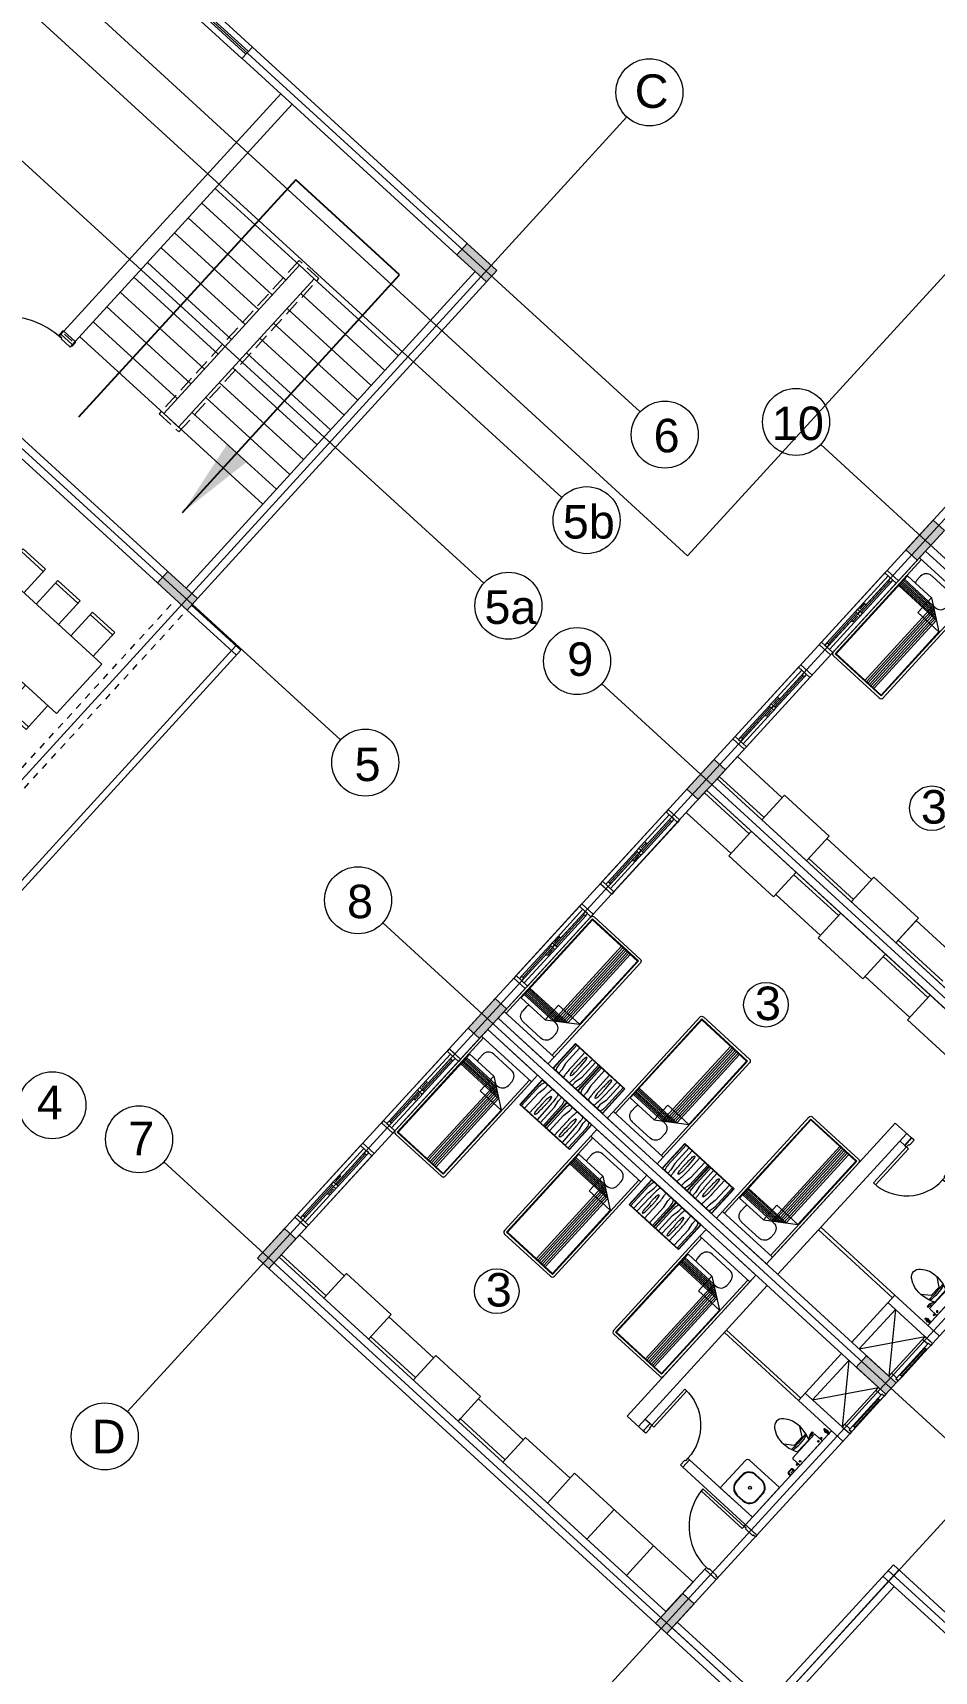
# Model space of a CAD drawing. Header units: metres. Extents: x 750 to 3116, y -341 to 1465.
# Drawn here: x 1572.8 to 1586.25, y 1073.79 to 1098.24 of the extents above; entities that cross this region are included whole.
import ezdxf
from ezdxf.enums import TextEntityAlignment as Align

# ---------------------------------------------------------------- set-up
doc = ezdxf.new("R2010")
doc.units = ezdxf.units.M
doc.linetypes.add('ACAD_ISO02W100', pattern=[15, 12, -3])
doc.linetypes.add('HIDDEN', pattern=[0.375, 0.25, -0.125])
for name, color, linetype, lineweight in [('A-Door', 254, 'Continuous', 5), ('Bathroom Door', 252, 'Continuous', 5), ('Bathroom fur', 252, 'Continuous', 5), ('Centre Line', 7, 'Continuous', 13), ('Column', 50, 'Continuous', 20), ('Cutout', 153, 'Continuous', 5), ('Door', 253, 'Continuous', 5), ('Furniture', 44, 'Continuous', 5), ('GUIDE LINE', 7, 'Continuous', 5), ('Hatch', 251, 'Continuous', 5), ('Hidden line', 251, 'Continuous', 5), ('Inverted beam', 252, 'Continuous', 5), ('Levels', 252, 'Continuous', 5), ('Railing', 190, 'Continuous', 5), ('Stiarcase', 180, 'Continuous', 5), ('Wall ext', 20, 'Continuous', 18), ('WINDOW', 33, 'Continuous', 5)]:
    doc.layers.add(name, color=color, linetype=linetype, lineweight=lineweight)
doc.layers.add('Text', color=7, linetype='Continuous')
doc.styles.get("Standard").update_dxf_attribs({"font": 'arial.ttf'})
doc.styles.add('TEXT-DET', font='simplex.shx', dxfattribs={"width": 0.7})
doc.dimstyles.new('ISO-25', dxfattribs={"dimtxt": 2, "dimasz": 2, "dimexe": 1.25, "dimexo": 0.625, "dimgap": 1.5, "dimtad": 1, "dimtxsty": 'Standard', "dimblk": 'DOT', "dimcen": 1.5, "dimadec": 0, "dimazin": 0, "dimtfac": 1, "dimtmove": 0, "dimatfit": 3, "dimfxl": 0, "dimarcsym": 0})

# ---------------------------------------------------------------- blocks, each defined once
blk = doc.blocks.new('Water Closet')
at = {"layer": 'Bathroom fur', "linetype": 'ByBlock'}
for p, q in [((1886.217, 447.662), (1886.217, 447.713)), ((1886.239, 447.713), (1886.217, 447.713)), ((1886.217, 447.662), (1886.232, 447.625)), ((1886.239, 447.608), (1886.239, 447.713)), ((1886.239, 447.666), (1886.264, 447.666)), ((1886.264, 447.23), (1886.264, 447.703)), ((1886.407, 447.713), (1886.274, 447.713)), ((1886.39, 447.724), (1886.365, 447.724)), ((1886.365, 447.724), (1886.365, 447.715)), ((1886.39, 447.715), (1886.365, 447.715)), ((1886.387, 447.744), (1886.368, 447.744)), ((1886.368, 447.744), (1886.368, 447.724)), ((1886.387, 447.744), (1886.387, 447.724)), ((1886.39, 447.724), (1886.39, 447.715)), ((1886.416, 447.23), (1886.416, 447.703)), ((1886.152, 447.554), (1886.027, 447.644)), ((1886.152, 447.379), (1886.152, 447.554)), ((1886.232, 447.625), (1886.239, 447.625)), ((1886.239, 447.608), (1886.264, 447.608)), ((1886.256, 447.343), (1886.256, 447.59)), ((1886.152, 447.379), (1886.027, 447.288)), ((1886.407, 447.22), (1886.274, 447.22)), ((1886.365, 447.208), (1886.365, 447.218)), ((1886.39, 447.218), (1886.365, 447.218)), ((1886.39, 447.208), (1886.365, 447.208)), ((1886.368, 447.189), (1886.368, 447.208)), ((1886.387, 447.189), (1886.368, 447.189)), ((1886.387, 447.189), (1886.387, 447.208)), ((1886.39, 447.208), (1886.39, 447.218))]:
    blk.add_line(p, q, dxfattribs=at)
at = {"layer": 'Bathroom fur', "linetype": 'Continuous', "lineweight": -3}
for p, q in [((1886.331, 447.871), (1886.35, 447.871)), ((1886.331, 447.851), (1886.35, 447.851)), ((1886.364, 447.861), (1886.346, 447.861)), ((1886.364, 447.861), (1886.349, 447.87)), ((1886.364, 447.861), (1886.349, 447.853)), ((1886.364, 447.861), (1886.355, 447.877)), ((1886.364, 447.861), (1886.355, 447.846)), ((1886.364, 447.861), (1886.364, 447.879)), ((1886.364, 447.861), (1886.364, 447.879)), ((1886.364, 447.861), (1886.364, 447.879)), ((1886.364, 447.861), (1886.364, 447.879)), ((1886.364, 447.861), (1886.364, 447.879)), ((1886.364, 447.861), (1886.364, 447.879)), ((1886.364, 447.861), (1886.364, 447.879)), ((1886.364, 447.861), (1886.364, 447.879)), ((1886.364, 447.861), (1886.364, 447.879)), ((1886.364, 447.861), (1886.364, 447.879)), ((1886.364, 447.861), (1886.364, 447.879)), ((1886.364, 447.861), (1886.364, 447.879)), ((1886.364, 447.861), (1886.373, 447.877)), ((1886.364, 447.861), (1886.379, 447.87)), ((1886.364, 447.861), (1886.381, 447.861)), ((1886.364, 447.861), (1886.379, 447.853)), ((1886.364, 447.861), (1886.373, 447.846)), ((1886.364, 447.861), (1886.364, 447.844)), ((1886.378, 447.871), (1886.416, 447.871)), ((1886.378, 447.851), (1886.416, 447.851)), ((1886.416, 447.851), (1886.416, 447.871))]:
    blk.add_line(p, q, dxfattribs=at)
at = {"layer": 'Bathroom fur'}
for p, q in [((1886.356, 447.031), (1886.356, 447.081)), ((1886.366, 447.031), (1886.366, 447.081)), ((1886.416, 447.106), (1886.381, 447.106)), ((1886.416, 447.096), (1886.381, 447.096)), ((1886.416, 447.016), (1886.381, 447.016)), ((1886.416, 447.006), (1886.381, 447.006))]:
    blk.add_line(p, q, dxfattribs=at)
at = {"layer": 'Bathroom fur', "linetype": 'Continuous', "lineweight": -3}
blk.add_circle((1886.364, 447.861), 0.0175, dxfattribs=at)
at = {"layer": 'Bathroom fur', "linetype": 'ByBlock'}
for centre in [(1886.378, 447.669), (1886.378, 447.264)]:
    blk.add_circle(centre, 0.0123, dxfattribs=at)
for centre, radius, start, end in [((1886.274, 447.703), 0.00987, 90, 180), ((1886.407, 447.703), 0.00987, 0, 90), ((1885.835, 447.467), 0.119, 126.3794, 233.6206), ((1886.035, 447.208), 0.446, 109.2942, 127.2549), ((1886.017, 447.095), 0.55, 64.2321, 103.6755), ((1884.672, 447.479), 1.501, 353.4552, 5.5271), ((1885.552, 447.472), 0.65, 345.9276, 13.0204), ((1886.041, 447.728), 0.451, 232.2382, 250.1051), ((1886.017, 447.838), 0.55, 256.3245, 295.7679), ((1886.274, 447.23), 0.00987, 180, 270), ((1886.407, 447.23), 0.00987, 270, 0)]:
    blk.add_arc(centre, radius, start, end, dxfattribs=at)
at = {"layer": 'Bathroom fur', "linetype": 'Continuous', "lineweight": -3}
blk.add_arc((1886.331, 447.861), 0.01, 90.002, 270, dxfattribs=at)
at = {"layer": 'Bathroom fur'}
for centre, radius, start, end in [((1886.381, 447.081), 0.025, 90, 180), ((1886.381, 447.031), 0.025, 180, 270), ((1886.381, 447.081), 0.015, 90, 180), ((1886.381, 447.031), 0.015, 180, 270)]:
    blk.add_arc(centre, radius, start, end, dxfattribs=at)
at = {"layer": 'Bathroom fur', "style": 'TEXT-DET', "width": 0.6}
blk.add_text('1', height=0.06, dxfattribs=at).set_placement((1886.394, 447.07), align=Align.MIDDLE)
blk = doc.blocks.new('Bed')
at = {"layer": 'Furniture', "linetype": 'Continuous'}
for p, q in [((1878.327, 465.952), (1879.337, 465.952)), ((1878.327, 465.817), (1878.327, 465.952)), ((1879.337, 465.817), (1878.327, 465.817)), ((1878.327, 463.909), (1878.327, 465.817)), ((1878.367, 463.909), (1878.367, 465.817)), ((1879.297, 465.817), (1879.297, 463.909)), ((1879.337, 465.952), (1879.337, 465.817)), ((1879.337, 465.817), (1879.337, 463.909)), ((1878.525, 465.544), (1878.525, 465.624)), ((1878.642, 465.742), (1879.002, 465.742)), ((1879.12, 465.624), (1879.12, 465.544)), ((1878.377, 465.499), (1878.862, 465.499)), ((1878.377, 463.919), (1878.377, 465.499)), ((1878.962, 465.429), (1878.377, 465.429)), ((1878.992, 465.407), (1878.377, 465.407)), ((1879.022, 465.386), (1878.377, 465.386)), ((1879.052, 465.365), (1878.377, 465.365)), ((1879.082, 465.344), (1878.377, 465.344)), ((1879.112, 465.323), (1878.377, 465.323)), ((1879.142, 465.302), (1878.377, 465.302)), ((1878.862, 465.499), (1879.287, 465.199)), ((1878.862, 465.199), (1878.862, 465.499)), ((1878.962, 463.919), (1878.962, 465.429)), ((1879.002, 465.427), (1878.965, 465.427)), ((1878.992, 463.919), (1878.992, 465.407)), ((1879.022, 463.919), (1879.022, 465.386)), ((1879.052, 463.919), (1879.052, 465.365)), ((1879.082, 463.919), (1879.082, 465.344)), ((1879.112, 463.919), (1879.112, 465.323)), ((1879.142, 463.919), (1879.142, 465.302)), ((1879.287, 465.199), (1878.862, 465.199)), ((1879.287, 465.199), (1879.287, 463.919)), ((1879.297, 463.909), (1878.367, 463.909)), ((1879.297, 463.869), (1878.367, 463.869)), ((1879.287, 463.919), (1878.377, 463.919))]:
    blk.add_line(p, q, dxfattribs=at)
for centre, radius, start, end in [((1878.642, 465.624), 0.117, 90, 180), ((1878.642, 465.544), 0.117, 180.0006, 202.5189), ((1879.002, 465.624), 0.117, 360, 90), ((1879.002, 465.544), 0.117, 270, 0), ((1878.367, 463.909), 0.04, 180, 270), ((1879.297, 463.909), 0.04, 270, 0)]:
    blk.add_arc(centre, radius, start, end, dxfattribs=at)
blk = doc.blocks.new('Nightstand')
at = {"layer": 'Furniture'}
for p, q in [((1879.838, 464.54), (1879.838, 464.04)), ((1880.338, 464.54), (1879.838, 464.54)), ((1879.843, 464.535), (1879.843, 464.045)), ((1880.333, 464.535), (1879.843, 464.535)), ((1879.951, 464.469), (1879.951, 464.535)), ((1880.226, 464.469), (1880.226, 464.535)), ((1880.333, 464.045), (1880.333, 464.535)), ((1880.338, 464.04), (1880.338, 464.54)), ((1879.869, 464.442), (1879.871, 464.467)), ((1879.869, 464.045), (1879.869, 464.442)), ((1879.929, 464.358), (1879.951, 464.469)), ((1879.929, 464.045), (1879.929, 464.358)), ((1879.997, 464.32), (1879.991, 464.045)), ((1880.074, 464.444), (1880.068, 464.44)), ((1880.08, 464.44), (1880.074, 464.444)), ((1880.147, 464.32), (1880.147, 464.045)), ((1880.248, 464.358), (1880.226, 464.469)), ((1880.248, 464.045), (1880.248, 464.358)), ((1880.308, 464.442), (1880.305, 464.467)), ((1880.308, 464.045), (1880.308, 464.442)), ((1879.838, 464.04), (1880.338, 464.04)), ((1879.843, 464.045), (1880.333, 464.045)), ((1880.068, 464.081), (1880.074, 464.077)), ((1880.074, 464.077), (1880.08, 464.081))]:
    blk.add_line(p, q, dxfattribs=at)
for centre, radius, start, end in [((1880.021, 464.452), 0.15, 146.5657, 174.2856), ((1880.825, 464.399), 0.823, 170.5074, 174.0179), ((1879.315, 464.399), 0.828, 5.9821, 9.4446), ((1880.156, 464.452), 0.15, 5.7144, 33.4343), ((1881.576, 464.32), 1.578, 174.0179, 180), ((1880.715, 464.32), 0.664, 175.5997, 180), ((1880.715, 464.32), 0.664, 180, 184.4003), ((1880.395, 464.345), 0.343, 169.4757, 175.5997), ((1880.197, 464.382), 0.142, 155.8434, 169.4757), ((1879.951, 464.382), 0.142, 10.5243, 24.1566), ((1879.753, 464.345), 0.343, 4.4003, 10.5243), ((1879.433, 464.32), 0.664, 0, 4.4003), ((1879.433, 464.32), 0.664, 355.5997, 0), ((1878.564, 464.32), 1.583, 0, 5.9821), ((1886.298, 464.381), 6.246, 181.0259, 182.4606), ((1880.197, 464.139), 0.142, 190.5243, 204.1566), ((1879.951, 464.139), 0.142, 335.8434, 349.4757), ((1873.85, 464.381), 6.246, 357.5394, 358.9741)]:
    blk.add_arc(centre, radius, start, end, dxfattribs=at)
blk = doc.blocks.new('Wash bashin')
at = {"layer": 'Bathroom fur', "ltscale": 0.35}
for p, q in [((1884.067, 437.333), (1884.067, 437.883)), ((1884.117, 437.933), (1884.717, 437.933)), ((1884.717, 437.333), (1884.717, 437.933)), ((1884.067, 437.333), (1884.717, 437.333))]:
    blk.add_line(p, q, dxfattribs=at)
at = {"layer": 'Bathroom fur'}
for p, q in [((1884.177, 437.568), (1884.177, 437.688)), ((1884.185, 437.568), (1884.185, 437.688)), ((1884.327, 437.838), (1884.447, 437.838)), ((1884.327, 437.83), (1884.447, 437.83)), ((1884.589, 437.688), (1884.589, 437.568)), ((1884.597, 437.688), (1884.597, 437.568)), ((1884.447, 437.426), (1884.327, 437.426)), ((1884.447, 437.418), (1884.327, 437.418))]:
    blk.add_line(p, q, dxfattribs=at)
blk.add_circle((1884.392, 437.633), 0.0225, dxfattribs=at)
at = {"layer": 'Bathroom fur', "ltscale": 0.35}
blk.add_arc((1884.117, 437.883), 0.05, 90, 180, dxfattribs=at)
at = {"layer": 'Bathroom fur'}
for centre, radius, start, end in [((1884.327, 437.688), 0.15, 90, 180), ((1884.327, 437.688), 0.142, 90, 180), ((1884.447, 437.688), 0.15, 0, 90), ((1884.447, 437.688), 0.142, 0, 90), ((1884.327, 437.568), 0.15, 180, 270), ((1884.327, 437.568), 0.142, 180, 270), ((1884.447, 437.568), 0.15, 270, 0), ((1884.447, 437.568), 0.142, 270, 0)]:
    blk.add_arc(centre, radius, start, end, dxfattribs=at)
blk = doc.blocks.new('Dining Table')
at = {"layer": 'Furniture', "color": 0, "linetype": 'ByBlock'}
for p, q in [((29872645, 12208379), (29872645, 12208859)), ((29872645, 12208859), (29873095, 12208859)), ((29872645, 12208809), (29873095, 12208809)), ((29873095, 12208859), (29873095, 12208379)), ((29873345, 12208859), (29873345, 12208379)), ((29873795, 12208859), (29873345, 12208859)), ((29873795, 12208809), (29873345, 12208809)), ((29873795, 12208379), (29873795, 12208859)), ((29874495, 12208859), (29874045, 12208859)), ((29874045, 12208859), (29874045, 12208379)), ((29874495, 12208809), (29874045, 12208809)), ((29874495, 12208379), (29874495, 12208859)), ((29872470, 12208379), (29872470, 12207379)), ((29874670, 12208379), (29872470, 12208379)), ((29874670, 12207379), (29874670, 12208379)), ((29874670, 12207379), (29872470, 12207379)), ((29872645, 12207379), (29872645, 12206899)), ((29873095, 12206899), (29873095, 12207379)), ((29873345, 12206899), (29873345, 12207379)), ((29873795, 12207379), (29873795, 12206899)), ((29874045, 12206899), (29874045, 12207379)), ((29874495, 12207379), (29874495, 12206899)), ((29872645, 12206949), (29873095, 12206949)), ((29872645, 12206899), (29873095, 12206899)), ((29873795, 12206949), (29873345, 12206949)), ((29873795, 12206899), (29873345, 12206899)), ((29874495, 12206949), (29874045, 12206949)), ((29874495, 12206899), (29874045, 12206899))]:
    blk.add_line(p, q, dxfattribs=at)
blk = doc.blocks.new('Door 900')
at = {"layer": 'A-Door'}
for points in [[(29934124, 12198491), (29934164, 12198491), (29934164, 12198476), (29934239, 12198476), (29934314, 12198476), (29934314, 12198491), (29934354, 12198491), (29934354, 12198524), (29934239, 12198524), (29934124, 12198524)], [(29934164, 12197672), (29934314, 12197672), (29934314, 12197658), (29934354, 12197658), (29934354, 12197624), (29934239, 12197624), (29934124, 12197624), (29934124, 12197658), (29934164, 12197658)]]:
    blk.add_lwpolyline(points, close=True, dxfattribs=at)
blk.add_lwpolyline([(29935187, 12197658), (29934354, 12197658), (29934354, 12197698), (29935185, 12197698)], dxfattribs=at)
blk.add_arc((29934327, 12197631), 860, 1.7769, 88.2024, dxfattribs=at)
blk = doc.blocks.new('Door1')
at = {"layer": 'Bathroom Door'}
for p, q in [((1900.586, 444.886), (1899.856, 444.886)), ((1900.586, 444.846), (1899.857, 444.846))]:
    blk.add_line(p, q, dxfattribs=at)
for points in [[(1900.736, 444.921), (1900.586, 444.921), (1900.586, 444.886), (1900.636, 444.886), (1900.636, 444.871), (1900.736, 444.871), (1900.736, 444.921)], [(1900.586, 444.886), (1900.586, 444.846)], [(1900.736, 444.121), (1900.586, 444.121), (1900.586, 444.156), (1900.636, 444.156), (1900.636, 444.171), (1900.736, 444.171), (1900.736, 444.121)]]:
    blk.add_lwpolyline(points, dxfattribs=at)
blk.add_arc((1900.586, 444.886), 0.73, 180, 270, dxfattribs=at)
blk = doc.blocks.new('WINODO1')
at = {"layer": 'WINDOW', "linetype": 'Continuous'}
for p, q in [((2471212540, 936769700), (2471212491, 936769700)), ((2471212491, 936769700), (2471212491, 936769470)), ((2471212540, 936769470), (2471212491, 936769470)), ((2471212540, 936769700), (2471212540, 936769470)), ((2471213991, 936769700), (2471213943, 936769700)), ((2471213943, 936769700), (2471213943, 936769470)), ((2471213991, 936769470), (2471213943, 936769470)), ((2471213991, 936769700), (2471213991, 936769470))]:
    blk.add_line(p, q, dxfattribs=at)
at = {"layer": 'WINDOW'}
for p, q in [((2471212540, 936769700), (2471213943, 936769700)), ((2471213241, 936769537), (2471212540, 936769537)), ((2471212540, 936769470), (2471213943, 936769470)), ((2471212588, 936769633), (2471213217, 936769633)), ((2471212588, 936769585), (2471213217, 936769585)), ((2471213193, 936769561), (2471213089, 936769561)), ((2471213241, 936769633), (2471213943, 936769633)), ((2471213266, 936769585), (2471213895, 936769585)), ((2471213266, 936769537), (2471213895, 936769537)), ((2471213290, 936769609), (2471213394, 936769609))]:
    blk.add_line(p, q, dxfattribs=at)
at = {"layer": 'WINDOW', "color": 4}
blk.add_line((2471212588, 936769609), (2471213217, 936769609), dxfattribs=at)
at = {"layer": 'WINDOW', "color": 4, "true_color": 0x1fffff}
blk.add_line((2471213266, 936769561), (2471213895, 936769561), dxfattribs=at)
at = {"layer": 'WINDOW'}
for points in [[(2471212540, 936769585), (2471212588, 936769585), (2471212588, 936769633), (2471212540, 936769633)], [(2471213076, 936769561), (2471213089, 936769568), (2471213089, 936769554)], [(2471213217, 936769585), (2471213266, 936769585), (2471213266, 936769633), (2471213217, 936769633)], [(2471213217, 936769537), (2471213266, 936769537), (2471213266, 936769585), (2471213217, 936769585)], [(2471213406, 936769609), (2471213394, 936769616), (2471213394, 936769602)], [(2471213895, 936769537), (2471213943, 936769537), (2471213943, 936769585), (2471213895, 936769585)]]:
    blk.add_lwpolyline(points, close=True, dxfattribs=at)
blk = doc.blocks.new('_Dot')
at = {"color": 0, "linetype": 'ByBlock', "lineweight": -2}
blk.add_line((-0.5, 0), (-1, 0), dxfattribs=at)
at = {"color": 0, "linetype": 'ByBlock', "const_width": 0.5}
blk.add_lwpolyline([(-0.25, 0, 1), (0.25, 0, 1)], format="xyb", close=True, dxfattribs=at)
blk = doc.blocks.new('door 1500')
at = {"layer": 'Door'}
for p, q in [((11493492.435, 4446033.785), (11493492.43, 4446033.735)), ((11493492.609, 4446033.719), (11493492.43, 4446033.735)), ((11493492.435, 4446033.785), (11493492.664, 4446033.765)), ((11493492.631, 4446033.804), (11493492.474, 4446033.818)), ((11493492.61, 4446033.734), (11493492.609, 4446033.719)), ((11493492.61, 4446033.734), (11493492.661, 4446033.729)), ((11493492.664, 4446033.765), (11493492.661, 4446033.729)), ((11493492.315, 4446032.42), (11493492.319, 4446032.471)), ((11493492.315, 4446032.42), (11493492.544, 4446032.4)), ((11493492.498, 4446032.455), (11493492.319, 4446032.471)), ((11493492.505, 4446032.367), (11493492.348, 4446032.381)), ((11493492.497, 4446032.441), (11493492.498, 4446032.455)), ((11493492.497, 4446032.441), (11493492.547, 4446032.436)), ((11493492.544, 4446032.4), (11493492.547, 4446032.436)), ((11493492.546, 4446032.428), (11493492.569, 4446032.426)), ((11493492.559, 4446032.438), (11493492.557, 4446032.415)), ((11493492.585, 4446032.436), (11493492.571, 4446032.437)), ((11493492.571, 4446032.437), (11493492.573, 4446032.415)), ((11493492.573, 4446032.415), (11493493.788, 4446032.308)), ((11493492.589, 4446032.476), (11493492.585, 4446032.436)), ((11493493.783, 4446032.371), (11493492.589, 4446032.476)), ((11493492.711, 4446032.465), (11493492.706, 4446032.404)), ((11493493.661, 4446032.382), (11493493.656, 4446032.32)), ((11493493.78, 4446032.331), (11493493.783, 4446032.371)), ((11493493.794, 4446032.33), (11493493.78, 4446032.331)), ((11493493.788, 4446032.308), (11493493.794, 4446032.33))]:
    blk.add_line(p, q, dxfattribs=at)
for points in [[(11493492.433, 4446033.847), (11493492.44, 4446033.846), (11493492.433, 4446033.767), (11493492.426, 4446033.768, -0.414214), (11493492.419, 4446033.776), (11493492.425, 4446033.84, -0.414214)], [(11493492.676, 4446033.826), (11493492.669, 4446033.826), (11493492.662, 4446033.747), (11493492.67, 4446033.747, 0.414214), (11493492.677, 4446033.753), (11493492.683, 4446033.818, 0.414214)], [(11493492.302, 4446032.353), (11493492.309, 4446032.352), (11493492.316, 4446032.438), (11493492.309, 4446032.439, 0.414214), (11493492.301, 4446032.432), (11493492.295, 4446032.361, 0.414214)], [(11493492.545, 4446032.331), (11493492.538, 4446032.332), (11493492.545, 4446032.418), (11493492.553, 4446032.418, -0.414214), (11493492.559, 4446032.41), (11493492.553, 4446032.338, -0.414214)]]:
    blk.add_lwpolyline(points, format="xyb", close=True, dxfattribs=at)
for radius in [0.00865, 0.00577]:
    blk.add_circle((11493492.558, 4446032.427), radius, dxfattribs=at)
at = {"layer": 'Door', "linetype": 'HIDDEN', "ltscale": 10}
blk.add_arc((11493492.493, 4446032.434), 1.305, 355.4248, 84.8429, dxfattribs=at)
blk = doc.blocks.new('700mm Door')
at = {"layer": 'Door'}
for points in [[(11493508.327, 4446107.926), (11493508.287, 4446107.926), (11493508.287, 4446107.776), (11493508.344, 4446107.776), (11493508.344, 4446107.868), (11493508.344, 4446107.88), (11493508.327, 4446107.88)], [(11493508.327, 4446107.88), (11493508.413, 4446107.88), (11493508.413, 4446107.926), (11493508.327, 4446107.926)], [(11493508.413, 4446107.891), (11493508.961, 4446107.891), (11493508.961, 4446107.914), (11493508.413, 4446107.914)], [(11493509.047, 4446107.88), (11493508.961, 4446107.88), (11493508.961, 4446107.926), (11493509.047, 4446107.926)], [(11493509.047, 4446107.926), (11493509.047, 4446107.88), (11493509.03, 4446107.88), (11493509.03, 4446107.868), (11493509.03, 4446107.776), (11493509.087, 4446107.776), (11493509.087, 4446107.926)]]:
    blk.add_lwpolyline(points, close=True, dxfattribs=at)
at = {"layer": 'Door', "color": 1}
blk.add_lwpolyline([(11493508.413, 4446107.88), (11493508.961, 4446107.88), (11493508.961, 4446107.926), (11493508.413, 4446107.926)], close=True, dxfattribs=at)

msp = doc.modelspace()

# ---------------------------------------------------------------- hatches: boundary and pattern name
at = {"layer": 'Hatch', "transparency": 33554687}
h = msp.add_hatch(color=256, dxfattribs=at)
h.dxf.hatch_style = 1
h.paths.add_polyline_path([(1646.175, 1069.127), (1646.005, 1069.283), (1645.846, 1069.109), (1645.755, 1069.01), (1645.6, 1068.84), (1645.769, 1068.685)])
h.paths.add_polyline_path([(1649.318, 1072.559), (1649.149, 1072.715), (1648.743, 1072.272), (1648.913, 1072.117)])
h.paths.add_polyline_path([(1652.587, 1076.128), (1652.417, 1076.283), (1652.384, 1076.246), (1652.292, 1076.147), (1652.012, 1075.841), (1652.182, 1075.685)])
h.paths.add_polyline_path([(1655.856, 1079.696), (1655.686, 1079.852), (1655.281, 1079.409), (1655.45, 1079.254)])
h.paths.add_polyline_path([(1659.124, 1083.265), (1658.955, 1083.42), (1658.549, 1082.978), (1658.719, 1082.823)])
h.paths.add_polyline_path([(1661.826, 1087.102), (1661.67, 1086.933), (1662.113, 1086.527), (1662.268, 1086.697)])
h.paths.add_polyline_path([(1657.785, 1090.804), (1657.629, 1090.634), (1658.072, 1090.229), (1658.227, 1090.399)])
h.paths.add_polyline_path([(1654.516, 1087.235), (1654.361, 1087.066), (1654.471, 1086.964), (1654.803, 1086.66), (1654.958, 1086.83)])
h.paths.add_polyline_path([(1652.746, 1088.856), (1652.591, 1088.687), (1653.033, 1088.281), (1653.189, 1088.451)])
h.paths.add_polyline_path([(1651.542, 1083.648), (1651.372, 1083.803), (1650.967, 1083.361), (1651.137, 1083.205)])
h.paths.add_polyline_path([(1650.045, 1085.019), (1649.875, 1085.174), (1649.47, 1084.732), (1649.64, 1084.577)])
h.paths.add_polyline_path([(1647.979, 1080.098), (1647.823, 1079.929), (1647.934, 1079.827), (1648.266, 1079.523), (1648.421, 1079.693)])
h.paths.add_polyline_path([(1646.541, 1081.415), (1646.209, 1081.719), (1646.053, 1081.55), (1646.496, 1081.144), (1646.651, 1081.314)])
h.paths.add_polyline_path([(1645.004, 1076.511), (1644.835, 1076.666), (1644.43, 1076.224), (1644.599, 1076.068)])
h.paths.add_polyline_path([(1643.632, 1078.018), (1643.463, 1078.174), (1643.058, 1077.731), (1643.227, 1077.576)])
h.paths.add_polyline_path([(1641.441, 1072.961), (1641.286, 1072.792), (1641.728, 1072.386), (1641.884, 1072.556)])
h.paths.add_polyline_path([(1640.114, 1074.177), (1639.944, 1074.332), (1639.539, 1073.89), (1639.709, 1073.734)])
h.paths.add_polyline_path([(1636.735, 1070.71), (1636.403, 1071.014), (1636.247, 1070.844), (1636.69, 1070.439), (1636.845, 1070.608)])
h.paths.add_polyline_path([(1631.152, 1076.325), (1630.982, 1076.481), (1630.577, 1076.038), (1630.746, 1075.883)])
h.paths.add_polyline_path([(1634.17, 1079.621), (1634.001, 1079.776), (1633.595, 1079.334), (1633.765, 1079.179)])
h.paths.add_polyline_path([(1637.689, 1083.462), (1637.519, 1083.618), (1637.114, 1083.175), (1637.284, 1083.02)])
h.paths.add_polyline_path([(1640.833, 1086.895), (1640.663, 1087.05), (1640.258, 1086.607), (1640.427, 1086.452), (1640.461, 1086.489), (1640.552, 1086.589)])
h.paths.add_polyline_path([(1644.101, 1090.463), (1643.932, 1090.618), (1643.527, 1090.176), (1643.696, 1090.021)])
h.paths.add_polyline_path([(1646.999, 1093.626), (1647.09, 1093.726), (1647.245, 1093.895), (1647.076, 1094.051), (1646.67, 1093.608), (1646.84, 1093.453)])
h.paths.add_polyline_path([(1636.008, 1091.063), (1635.839, 1091.218), (1635.433, 1090.776), (1635.603, 1090.62)])
h.paths.add_polyline_path([(1631.525, 1095.17), (1631.369, 1095), (1631.48, 1094.899), (1631.812, 1094.595), (1631.967, 1094.764)])
h.paths.add_polyline_path([(1628.676, 1091.718), (1628.506, 1091.874), (1628.101, 1091.431), (1628.27, 1091.276)])
h.paths.add_polyline_path([(1632.989, 1087.767), (1632.82, 1087.922), (1632.415, 1087.48), (1632.584, 1087.325)])
h.paths.add_polyline_path([(1629.471, 1083.926), (1629.301, 1084.081), (1628.896, 1083.639), (1629.066, 1083.483)])
h.paths.add_polyline_path([(1624.987, 1088.032), (1624.832, 1087.863), (1625.274, 1087.458), (1625.43, 1087.627)])
h.paths.add_polyline_path([(1626.327, 1080.494), (1626.157, 1080.649), (1626.124, 1080.612), (1626.032, 1080.513), (1625.752, 1080.207), (1625.922, 1080.051)])
h.paths.add_polyline_path([(1621.719, 1084.464), (1621.563, 1084.294), (1621.674, 1084.193), (1622.006, 1083.889), (1622.161, 1084.059)])
h.paths.add_polyline_path([(1619.949, 1086.085), (1619.794, 1085.915), (1620.236, 1085.51), (1620.391, 1085.68), (1620.281, 1085.781)])
h.paths.add_polyline_path([(1623.218, 1089.654), (1623.062, 1089.484), (1623.505, 1089.079), (1623.66, 1089.248)])
h.paths.add_polyline_path([(1626.486, 1093.222), (1626.331, 1093.052), (1626.773, 1092.647), (1626.929, 1092.817)])
h.paths.add_polyline_path([(1622.117, 1097.224), (1621.962, 1097.055), (1622.404, 1096.649), (1622.56, 1096.819)])
h.paths.add_polyline_path([(1619.143, 1093.637), (1618.973, 1093.792), (1618.568, 1093.35), (1618.738, 1093.194)])
h.paths.add_polyline_path([(1615.874, 1090.068), (1615.705, 1090.223), (1615.299, 1089.781), (1615.469, 1089.626)])
h.paths.add_polyline_path([(1612.731, 1086.636), (1612.561, 1086.791), (1612.156, 1086.349), (1612.325, 1086.194)])
h.paths.add_polyline_path([(1617.373, 1082.384), (1617.203, 1082.539), (1616.798, 1082.097), (1616.967, 1081.942)])
h.paths.add_polyline_path([(1618.745, 1080.876), (1618.575, 1081.032), (1618.17, 1080.589), (1618.339, 1080.434)])
h.paths.add_polyline_path([(1623.058, 1076.925), (1622.889, 1077.08), (1622.483, 1076.638), (1622.653, 1076.483)])
h.paths.add_polyline_path([(1619.915, 1073.493), (1619.745, 1073.648), (1619.34, 1073.206), (1619.509, 1073.051)])
h.paths.add_polyline_path([(1615.181, 1077.327), (1615.026, 1077.157), (1615.468, 1076.752), (1615.624, 1076.922)])
h.paths.add_polyline_path([(1613.411, 1078.948), (1613.256, 1078.778), (1613.699, 1078.373), (1613.854, 1078.543)])
h.paths.add_polyline_path([(1609.042, 1082.95), (1608.887, 1082.78), (1609.329, 1082.375), (1609.485, 1082.545)])
h.paths.add_polyline_path([(1610.143, 1075.379), (1609.987, 1075.21), (1610.43, 1074.805), (1610.585, 1074.974)])
h.paths.add_polyline_path([(1607.566, 1071.678), (1607.397, 1071.834), (1606.992, 1071.391), (1607.161, 1071.236)])
h.paths.add_polyline_path([(1602.924, 1075.93), (1602.755, 1076.086), (1602.35, 1075.643), (1602.519, 1075.488)])
h.paths.add_polyline_path([(1604.823, 1087.317), (1604.653, 1087.472), (1604.495, 1087.299), (1604.403, 1087.199), (1604.248, 1087.03), (1604.418, 1086.874)])
h.paths.add_polyline_path([(1607.842, 1090.612), (1607.672, 1090.768), (1607.267, 1090.325), (1607.436, 1090.17)])
h.paths.add_polyline_path([(1603.528, 1094.564), (1603.358, 1094.719), (1602.953, 1094.277), (1603.123, 1094.121)])
h.paths.add_polyline_path([(1600.09, 1091.151), (1599.934, 1090.981), (1600.377, 1090.576), (1600.532, 1090.745)])
h.paths.add_polyline_path([(1602.031, 1095.935), (1601.861, 1096.09), (1601.456, 1095.648), (1601.626, 1095.492)])
h.paths.add_polyline_path([(1596.087, 1101.379), (1595.918, 1101.534), (1595.513, 1101.092), (1595.682, 1100.937)])
h.paths.add_polyline_path([(1592.944, 1097.947), (1592.774, 1098.102), (1592.369, 1097.66), (1592.538, 1097.504)])
h.paths.add_polyline_path([(1598.32, 1092.772), (1598.164, 1092.602), (1598.607, 1092.197), (1598.762, 1092.366)])
h.paths.add_polyline_path([(1595.619, 1088.934), (1595.449, 1089.09), (1595.044, 1088.647), (1595.213, 1088.492)])
h.paths.add_polyline_path([(1589.675, 1094.378), (1589.505, 1094.534), (1589.1, 1094.091), (1589.27, 1093.936)])
h.paths.add_polyline_path([(1586.406, 1090.81), (1586.237, 1090.965), (1585.831, 1090.523), (1586.001, 1090.367)])
h.paths.add_polyline_path([(1592.225, 1085.229), (1591.782, 1085.635), (1591.627, 1085.465), (1592.07, 1085.06)])
h.paths.add_polyline_path([(1593.995, 1083.608), (1593.552, 1084.013), (1593.397, 1083.844), (1593.839, 1083.439)])
h.paths.add_polyline_path([(1596.821, 1087.582), (1596.666, 1087.412), (1597.108, 1087.007), (1597.263, 1087.177)])
h.paths.add_polyline_path([(1601.304, 1083.475), (1601.135, 1083.631), (1600.729, 1083.188), (1600.899, 1083.033)])
h.paths.add_polyline_path([(1598.161, 1080.043), (1597.991, 1080.199), (1597.586, 1079.756), (1597.755, 1079.601)])
h.paths.add_polyline_path([(1594.892, 1076.475), (1594.722, 1076.63), (1594.317, 1076.188), (1594.487, 1076.032)])
h.paths.add_polyline_path([(1590.578, 1080.426), (1590.408, 1080.581), (1590.003, 1080.139), (1590.173, 1079.984)])
h.paths.add_polyline_path([(1589.081, 1081.797), (1588.912, 1081.953), (1588.506, 1081.51), (1588.676, 1081.355)])
h.paths.add_polyline_path([(1583.138, 1087.241), (1582.968, 1087.397), (1582.563, 1086.954), (1582.732, 1086.799)])
h.paths.add_polyline_path([(1579.869, 1083.673), (1579.699, 1083.828), (1579.294, 1083.386), (1579.464, 1083.23)])
h.paths.add_polyline_path([(1585.245, 1078.497), (1585.09, 1078.328), (1585.532, 1077.923), (1585.687, 1078.092)])
h.paths.add_polyline_path([(1587.015, 1076.876), (1586.859, 1076.707), (1587.302, 1076.302), (1587.457, 1076.471)])
h.paths.add_polyline_path([(1582.669, 1074.797), (1582.499, 1074.952), (1582.094, 1074.509), (1582.263, 1074.354)])
h.paths.add_polyline_path([(1576.725, 1080.241), (1576.556, 1080.396), (1576.15, 1079.954), (1576.32, 1079.798)])
h.paths.add_polyline_path([(1591.748, 1073.043), (1591.579, 1073.198), (1591.42, 1073.025), (1591.329, 1072.925), (1591.173, 1072.755), (1591.343, 1072.6)])
h.paths.add_polyline_path([(1561.743, 1075.008), (1561.574, 1075.163), (1561.169, 1074.72), (1561.339, 1074.565)])
h.paths.add_polyline_path([(1566.286, 1079.98), (1566.116, 1080.135), (1565.712, 1079.692), (1565.882, 1079.537)])
h.paths.add_polyline_path([(1570.833, 1084.956), (1570.663, 1085.111), (1570.258, 1084.668), (1570.428, 1084.513)])
h.paths.add_polyline_path([(1575.254, 1089.795), (1574.811, 1090.2), (1574.656, 1090.03), (1575.099, 1089.625)])
h.paths.add_polyline_path([(1579.283, 1095.094), (1579.128, 1094.925), (1579.571, 1094.52), (1579.726, 1094.69)])
h.paths.add_polyline_path([(1568.934, 1095.82), (1568.764, 1095.975), (1568.36, 1095.533), (1568.529, 1095.377)])
h.paths.add_polyline_path([(1564.388, 1090.845), (1564.218, 1091), (1563.813, 1090.557), (1563.983, 1090.402)])
h.paths.add_polyline_path([(1559.841, 1085.869), (1559.672, 1086.024), (1559.267, 1085.581), (1559.437, 1085.426)])
h.paths.add_polyline_path([(1557.524, 1083.333), (1557.211, 1083.62), (1557.211, 1083.62), (1557.196, 1083.633), (1557.081, 1083.738), (1556.926, 1083.568), (1557.369, 1083.163)])
h.paths.add_polyline_path([(1555.295, 1080.893), (1555.125, 1081.048), (1554.721, 1080.605), (1554.89, 1080.45)])
h.paths.add_polyline_path([(1552.096, 1088.293), (1551.941, 1088.123), (1551.941, 1088.123), (1552.384, 1087.718), (1552.539, 1087.888)])
h.paths.add_polyline_path([(1554.583, 1090.674), (1554.413, 1090.829), (1554.008, 1090.386), (1554.178, 1090.231)])
h.paths.add_polyline_path([(1559.129, 1095.649), (1558.959, 1095.805), (1558.555, 1095.362), (1558.724, 1095.206)])
h.paths.add_polyline_path([(1563.675, 1100.625), (1563.506, 1100.78), (1563.101, 1100.337), (1563.271, 1100.182)])
h.paths.add_polyline_path([(1567.853, 1105.538), (1567.698, 1105.368), (1568.141, 1104.964), (1568.296, 1105.134)])

# ---------------------------------------------------------------- linework, layer by layer
at = {"layer": 'Bathroom fur'}
for p, q in [((1585.665, 1079.401), (1584.559, 1080.414)), ((1585.632, 1079.364), (1584.526, 1080.377)), ((1584.227, 1077.83), (1583.121, 1078.843)), ((1584.261, 1077.867), (1583.154, 1078.88))]:
    msp.add_line(p, q, dxfattribs=at)
at = {"layer": 'Centre Line', "color": 30, "true_color": 0xf26722}
for p, q in [((1565.557, 1107.48), (1581.864, 1092.581)), ((1564.391, 1106.203), (1580.697, 1091.304)), ((1563.224, 1104.926), (1579.53, 1090.027)), ((1598.029, 1103.669), (1574.209, 1077.664)), ((1561.085, 1102.585), (1577.391, 1087.686)), ((1603.973, 1098.225), (1580.152, 1072.22)), ((1559.224, 1072.421), (1581.665, 1096.982)), ((1605.469, 1096.854), (1581.649, 1070.848)), ((1615.262, 1063.972), (1584.559, 1092.095)), ((1596.901, 1074.227), (1581.291, 1088.526)), ((1593.633, 1070.659), (1578.022, 1084.958)), ((1590.364, 1067.09), (1574.753, 1081.389))]:
    msp.add_line(p, q, dxfattribs=at)
at = {"layer": 'Centre Line', "color": 3, "true_color": 0x1fff1f}
msp.add_lwpolyline([(1560.568, 1110.589), (1582.572, 1090.434), (1588.732, 1097.158), (1612.323, 1075.549), (1624.767, 1089.135), (1647.479, 1068.331)], dxfattribs=at)
at = {"layer": 'Centre Line', "color": 30, "true_color": 0xf26722}
for centre in [(1582.003, 1097.35), (1584.191, 1092.433), (1582.232, 1092.243), (1581.065, 1090.966), (1579.898, 1089.689), (1580.922, 1088.864), (1577.76, 1087.349), (1577.653, 1085.295), (1573.089, 1082.236), (1574.384, 1081.727), (1573.871, 1077.295)]:
    msp.add_circle(centre, 0.5, dxfattribs=at)
at = {"layer": 'Column'}
for points in [[(1579.571, 1094.52), (1579.726, 1094.69), (1579.283, 1095.094), (1579.128, 1094.925), (1579.571, 1094.52)], [(1585.831, 1090.523), (1586.237, 1090.965), (1586.406, 1090.81), (1586.001, 1090.367), (1585.831, 1090.523)], [(1575.099, 1089.625), (1575.254, 1089.795), (1574.811, 1090.2), (1574.656, 1090.03), (1575.099, 1089.625)], [(1582.563, 1086.954), (1582.968, 1087.397), (1583.138, 1087.241), (1582.732, 1086.799), (1582.563, 1086.954)], [(1579.294, 1083.386), (1579.699, 1083.828), (1579.869, 1083.673), (1579.464, 1083.23), (1579.294, 1083.386)], [(1576.15, 1079.954), (1576.556, 1080.396), (1576.725, 1080.241), (1576.32, 1079.798), (1576.15, 1079.954)], [(1585.245, 1078.497), (1585.687, 1078.092), (1585.532, 1077.923), (1585.09, 1078.328), (1585.245, 1078.497)], [(1582.094, 1074.509), (1582.499, 1074.952), (1582.669, 1074.797), (1582.263, 1074.354), (1582.094, 1074.509)]]:
    msp.add_lwpolyline(points, dxfattribs=at)
at = {"layer": 'Cutout'}
for p, q in [((1585.675, 1079.189), (1585.577, 1078.194)), ((1585.134, 1078.599), (1586.117, 1078.783)), ((1584.979, 1078.429), (1584.881, 1077.434)), ((1584.439, 1077.839), (1585.422, 1078.024))]:
    msp.add_line(p, q, dxfattribs=at)
at = {"layer": 'Furniture'}
for points in [[(1583.984, 1086.825), (1583.317, 1087.437), (1583.013, 1087.105)], [(1583.68, 1086.494), (1583.714, 1086.53), (1583.046, 1087.142), (1583.013, 1087.105), (1588.787, 1081.816)], [(1583.221, 1085.992), (1582.553, 1086.603), (1582.857, 1086.935), (1588.631, 1081.646)], [(1583.491, 1086.287), (1582.824, 1086.898)], [(1584.347, 1085.882), (1584.685, 1086.251), (1584.018, 1086.862), (1583.68, 1086.494)], [(1584.192, 1085.713), (1583.854, 1085.344), (1583.187, 1085.955), (1583.525, 1086.324)], [(1585.319, 1085.603), (1584.651, 1086.214)], [(1585.015, 1085.271), (1585.049, 1085.308), (1584.381, 1085.919)], [(1584.826, 1085.065), (1584.158, 1085.676)], [(1585.682, 1084.66), (1586.02, 1085.028), (1585.352, 1085.64), (1585.015, 1085.271)], [(1584.555, 1084.77), (1583.888, 1085.381)], [(1585.527, 1084.49), (1585.189, 1084.121), (1584.522, 1084.733), (1584.859, 1085.101)], [(1586.653, 1084.38), (1585.986, 1084.992), (1585.682, 1084.66)], [(1586.383, 1084.085), (1585.716, 1084.697)], [(1586.16, 1083.842), (1585.493, 1084.453), (1585.527, 1084.49)], [(1585.89, 1083.547), (1585.223, 1084.158)], [(1586.524, 1082.899), (1585.856, 1083.51), (1586.194, 1083.879)], [(1577.447, 1079.688), (1576.779, 1080.3), (1576.475, 1079.968)], [(1577.176, 1079.393), (1576.509, 1080.005), (1576.475, 1079.968), (1582.249, 1074.679)], [(1577.81, 1078.745), (1578.148, 1079.114), (1577.48, 1079.725), (1577.143, 1079.357)], [(1578.781, 1078.466), (1578.114, 1079.077)], [(1578.511, 1078.171), (1577.844, 1078.782)], [(1579.145, 1077.523), (1579.482, 1077.891), (1578.815, 1078.503), (1578.477, 1078.134)], [(1580.116, 1077.243), (1579.449, 1077.854)], [(1579.846, 1076.948), (1579.178, 1077.56), (1579.145, 1077.523)], [(1580.817, 1076.669), (1580.15, 1077.28), (1579.812, 1076.911)], [(1580.479, 1076.3), (1580.885, 1076.743), (1582.654, 1075.121)], [(1581.069, 1075.76), (1581.475, 1076.202)], [(1581.659, 1075.219), (1582.065, 1075.662)], [(1582.654, 1075.121), (1582.249, 1074.679)]]:
    msp.add_lwpolyline(points, dxfattribs=at)
at = {"layer": 'GUIDE LINE'}
for centre in [(1586.219, 1086.668), (1583.742, 1083.736), (1579.723, 1079.461)]:
    msp.add_circle(centre, 0.333, dxfattribs=at)
at = {"layer": 'Hidden line', "linetype": 'ACAD_ISO02W100', "ltscale": 0.005}
for p, q in [((1561.574, 1075.163), (1574.929, 1089.78)), ((1561.743, 1075.008), (1575.099, 1089.625))]:
    msp.add_line(p, q, dxfattribs=at)
at = {"layer": 'Hidden line'}
for p, q in [((1586.117, 1078.783), (1585.577, 1078.194)), ((1586.228, 1078.682), (1585.687, 1078.092)), ((1585.422, 1078.024), (1584.881, 1077.434)), ((1585.532, 1077.923), (1584.992, 1077.333)), ((1582.999, 1075.157), (1583.607, 1075.821))]:
    msp.add_line(p, q, dxfattribs=at)
at = {"layer": 'Inverted beam'}
for p, q in [((1585.644, 1075.379), (1583.746, 1073.308)), ((1585.644, 1075.379), (1589.957, 1071.428)), ((1585.658, 1075.055), (1583.76, 1072.983)), ((1585.488, 1075.21), (1589.972, 1071.103)), ((1582.263, 1074.354), (1583.76, 1072.983)), ((1582.419, 1074.524), (1583.916, 1073.153))]:
    msp.add_line(p, q, dxfattribs=at)
at = {"layer": 'Levels'}
for p, q in [((1573.861, 1100.049), (1576.076, 1098.025)), ((1573.704, 1099.877), (1575.919, 1097.853))]:
    msp.add_line(p, q, dxfattribs=at)
at = {"layer": 'Railing'}
for p, q in [((1573.8, 1099.982), (1576.015, 1097.959)), ((1573.765, 1099.943), (1575.979, 1097.92)), ((1575.904, 1089.024), (1575.167, 1089.699)), ((1575.836, 1088.95), (1575.099, 1089.625)), ((1585.728, 1075.302), (1583.676, 1073.061)), ((1585.566, 1075.295), (1590.049, 1071.188)), ((1582.341, 1074.439), (1583.838, 1073.068))]:
    msp.add_line(p, q, dxfattribs=at)
at = {"layer": 'Railing', "ltscale": 40}
for p, q in [((1562.158, 1074.128), (1575.83, 1089.091)), ((1562.232, 1074.06), (1575.904, 1089.024))]:
    msp.add_line(p, q, dxfattribs=at)
at = {"layer": 'Railing', "linetype": 'ACAD_ISO02W100', "ltscale": 0.02}
msp.add_lwpolyline([(1574.978, 1092.283), (1577.069, 1094.571), (1576.773, 1094.841), (1574.682, 1092.553)], close=True, dxfattribs=at)
at = {"layer": 'Railing'}
msp.add_lwpolyline([(1574.974, 1092.354), (1576.998, 1094.568), (1576.776, 1094.771), (1574.753, 1092.556)], close=True, dxfattribs=at)
at = {"layer": 'Stiarcase'}
for p, q in [((1575.521, 1095.917), (1576.776, 1094.771)), ((1575.319, 1095.696), (1576.574, 1094.549)), ((1575.116, 1095.475), (1576.372, 1094.328)), ((1574.914, 1095.254), (1576.169, 1094.106)), ((1574.711, 1095.032), (1575.967, 1093.885)), ((1574.306, 1094.59), (1575.562, 1093.442)), ((1574.508, 1094.811), (1575.765, 1093.663)), ((1574.103, 1094.369), (1575.36, 1093.22)), ((1573.9, 1094.148), (1575.158, 1092.999)), ((1573.698, 1093.926), (1574.955, 1092.777)), ((1573.495, 1093.705), (1574.753, 1092.556))]:
    msp.add_line(p, q, dxfattribs=at)
at = {"layer": 'Stiarcase', "linetype": 'ACAD_ISO02W100', "ltscale": 40}
for p, q in [((1578.052, 1093.199), (1576.796, 1094.347)), ((1578.255, 1093.42), (1576.998, 1094.568)), ((1577.85, 1092.977), (1576.593, 1094.125)), ((1577.648, 1092.756), (1576.391, 1093.904)), ((1577.445, 1092.534), (1576.188, 1093.682)), ((1577.243, 1092.313), (1575.986, 1093.461)), ((1577.041, 1092.091), (1575.784, 1093.239)), ((1576.838, 1091.87), (1575.581, 1093.018)), ((1576.636, 1091.648), (1575.379, 1092.797)), ((1576.231, 1091.205), (1574.753, 1092.556)), ((1576.433, 1091.427), (1575.177, 1092.575))]:
    msp.add_line(p, q, dxfattribs=at)
at = {"layer": 'Wall ext'}
for p, q in [((1595.918, 1101.534), (1576.15, 1079.954)), ((1575.919, 1097.853), (1576.076, 1098.025)), ((1576.076, 1098.025), (1579.283, 1095.094)), ((1579.128, 1094.925), (1575.92, 1097.856)), ((1573.258, 1093.787), (1576.5, 1097.326)), ((1573.428, 1093.631), (1576.67, 1097.171)), ((1579.557, 1094.845), (1579.557, 1094.845)), ((1575.084, 1089.95), (1579.401, 1094.675)), ((1574.656, 1090.03), (1569.909, 1094.367)), ((1574.811, 1090.2), (1570.064, 1094.537)), ((1575.254, 1089.795), (1579.571, 1094.52)), ((1573.258, 1093.787), (1573.428, 1093.631)), ((1586.126, 1090.504), (1583.013, 1087.105)), ((1592.07, 1085.06), (1586.126, 1090.504)), ((1585.721, 1090.061), (1585.551, 1090.217)), ((1574.929, 1089.78), (1574.929, 1089.78)), ((1575.099, 1089.625), (1575.099, 1089.625)), ((1584.708, 1088.955), (1584.538, 1089.111)), ((1584.431, 1088.653), (1584.262, 1088.809)), ((1583.418, 1087.547), (1583.248, 1087.703)), ((1588.787, 1081.816), (1583.013, 1087.105)), ((1579.744, 1083.536), (1582.857, 1086.935)), ((1582.857, 1086.935), (1588.631, 1081.646)), ((1582.452, 1086.493), (1582.282, 1086.648)), ((1581.439, 1085.387), (1581.269, 1085.542)), ((1581.162, 1085.085), (1580.993, 1085.24)), ((1580.149, 1083.979), (1579.98, 1084.134)), ((1579.589, 1083.367), (1576.475, 1079.968)), ((1585.532, 1077.923), (1579.589, 1083.367)), ((1585.687, 1078.092), (1579.744, 1083.536)), ((1579.183, 1082.924), (1579.014, 1083.08)), ((1578.17, 1081.818), (1578.001, 1081.974)), ((1583.748, 1079.869), (1585.673, 1081.97)), ((1585.673, 1081.97), (1585.916, 1081.747)), ((1577.894, 1081.516), (1577.724, 1081.672)), ((1583.918, 1079.713), (1585.843, 1081.815)), ((1585.741, 1081.704), (1585.815, 1081.637)), ((1585.815, 1081.637), (1585.916, 1081.747)), ((1576.881, 1080.41), (1576.711, 1080.566)), ((1586.16, 1078.948), (1587.443, 1080.349)), ((1587.612, 1080.194), (1586.228, 1078.682)), ((1582.263, 1074.354), (1576.15, 1079.954)), ((1576.475, 1079.968), (1582.249, 1074.679)), ((1583.593, 1079.699), (1581.668, 1077.597)), ((1583.762, 1079.544), (1581.837, 1077.442)), ((1585.024, 1078.7), (1585.665, 1079.401)), ((1585.134, 1078.599), (1585.675, 1079.189)), ((1585.564, 1079.29), (1586.228, 1078.682)), ((1585.665, 1079.401), (1586.329, 1078.793)), ((1584.227, 1077.83), (1584.868, 1078.531)), ((1584.439, 1077.839), (1584.979, 1078.429)), ((1585.687, 1078.092), (1585.532, 1077.923)), ((1584.227, 1077.83), (1584.89, 1077.222)), ((1584.328, 1077.941), (1584.992, 1077.333)), ((1581.668, 1077.597), (1581.911, 1077.375)), ((1582.012, 1077.485), (1581.911, 1077.375)), ((1581.939, 1077.553), (1582.012, 1077.485)), ((1584.721, 1077.377), (1583.437, 1075.976)), ((1584.992, 1077.333), (1583.607, 1075.821)), ((1582.602, 1076.945), (1582.501, 1076.834)), ((1582.501, 1076.834), (1583.607, 1075.821)), ((1582.602, 1076.945), (1583.539, 1076.087)), ((1582.829, 1075.312), (1582.249, 1074.679)), ((1582.829, 1075.312), (1582.999, 1075.157)), ((1582.999, 1075.157), (1582.263, 1074.354))]:
    msp.add_line(p, q, dxfattribs=at)

# ---------------------------------------------------------------- block references
for name, p, rotation in [('Bed', (-113.692, 2015.622), 317.5109696397398), ('Bed', (-120.229, 2008.485), 317.5109696397398), ('Nightstand', (3280.909, 155.269), 137.5109696397398), ('Nightstand', (3281.278, 154.931), 137.5109696397398), ('Bed', (-118.599, 2006.992), 317.5109696397398), ('Nightstand', (-117.941, 2008.305), 317.5109696397398), ('Nightstand', (-117.573, 2007.967), 317.5109696397398), ('Bed', (-116.97, 2005.5), 317.5109696397398)]:
    msp.add_blockref(name, p, dxfattribs=dict(rotation=rotation))
at = {"xscale": -1}
for name, p, rotation in [('Bed', (509.379, 2695.847), 137.5109696397398), ('Bed', (511.009, 2694.354), 137.5109696397398), ('Nightstand', (2653.208, -530.01), 317.5109696397399), ('Nightstand', (2653.577, -530.348), 317.5109696397399), ('Bed', (512.639, 2692.861), 137.5109696397398), ('Nightstand', (509.76, 2693.584), 137.5109696397398), ('Nightstand', (510.128, 2693.246), 137.5109696397398)]:
    msp.add_blockref(name, p, dxfattribs=dict(at, rotation=rotation))
at = {"layer": 'A-Door', "xscale": 0.001, "yscale": 0.001, "zscale": 0.001, "rotation": 137.5109696403553}
msp.add_blockref('Door 900', (31896.104, -10148.545), dxfattribs=at)
at = {"layer": 'Bathroom Door', "rotation": 47.51096963990266}
msp.add_blockref('Door1', (630.154, -620.389), dxfattribs=at)
at = {"layer": 'Bathroom Door', "xscale": -1, "rotation": 47.51096963957701}
msp.add_blockref('Door1', (3193.849, 2178.468), dxfattribs=at)
at = {"layer": 'Bathroom fur', "xscale": -1, "rotation": 137.5109696397398}
msp.add_blockref('Water Closet', (497.648, 2683.423), dxfattribs=at)
at = {"layer": 'Bathroom fur', "rotation": 317.5109696397398}
for name, p in [('Water Closet', (-108.88, 2021.259)), ('Wash bashin', (-101.66, 2026.625))]:
    msp.add_blockref(name, p, dxfattribs=at)
at = {"layer": 'Cutout', "xscale": -1, "rotation": 227.5109616917831}
for p in [(-11040283.833, -5471190.716), (-11040284.529, -5471191.475)]:
    msp.add_blockref('700mm Door', p, dxfattribs=at)
at = {"layer": 'Furniture', "xscale": -1, "rotation": 312.4803481894613}
msp.add_blockref('door 1500', (4484567.43, -11478033.087), dxfattribs=at)
at = {"layer": 'Furniture', "xscale": 0.001, "yscale": 0.001, "zscale": 0.001, "rotation": 317.5821484384485}
msp.add_blockref('Dining Table', (-28715.954, 12227.475), dxfattribs=at)
at = {"layer": 'WINDOW', "linetype": 'Continuous', "xscale": 0.001, "yscale": 0.001, "zscale": 0.001, "rotation": 47.51096963974634}
for p in [(-976813.34, -2453939.655), (-976814.629, -2453941.063), (-976816.608, -2453943.224), (-976817.898, -2453944.632), (-976819.877, -2453946.792), (-976821.167, -2453948.2)]:
    msp.add_blockref('WINODO1', p, dxfattribs=at)

# ---------------------------------------------------------------- texts
at = {"layer": 'Text', "color": 30, "true_color": 0xf26722, "char_height": 0.5, "attachment_point": 1}
for s, width, insert in [('C', 0.83687, (1581.783, 1097.618)), ('10', 0.83687, (1583.831, 1092.661)), ('6', 0.83687, (1582.065, 1092.478)), ('5b', 0.83687, (1580.709, 1091.192)), ('5a', 0.83687, (1579.539, 1089.918)), ('9', 0.83687, (1580.775, 1089.142)), ('5', 0.83687, (1577.6, 1087.573)), ('3', 3.12418, (1586.055, 1086.938)), ('8', 0.83687, (1577.488, 1085.527)), ('3', 3.12418, (1583.578, 1084.006)), ('4', 0.83687, (1572.856, 1082.527)), ('7', 0.83687, (1574.222, 1081.989)), ('3', 3.12418, (1579.559, 1079.732)), ('D', 0.83687, (1573.677, 1077.542))]:
    msp.add_mtext_dynamic_manual_height_columns(s, width=width, gutter_width=12.5, heights=[0], dxfattribs=dict(at, insert=insert))

# ---------------------------------------------------------------- leaders
msp.add_leader([(1575.034, 1091.081), (1578.272, 1094.625), (1576.722, 1096.044), (1573.48, 1092.505)], dimstyle='ISO-25', override={"dimasz": 1.2})

doc.saveas('drawing.dxf')
